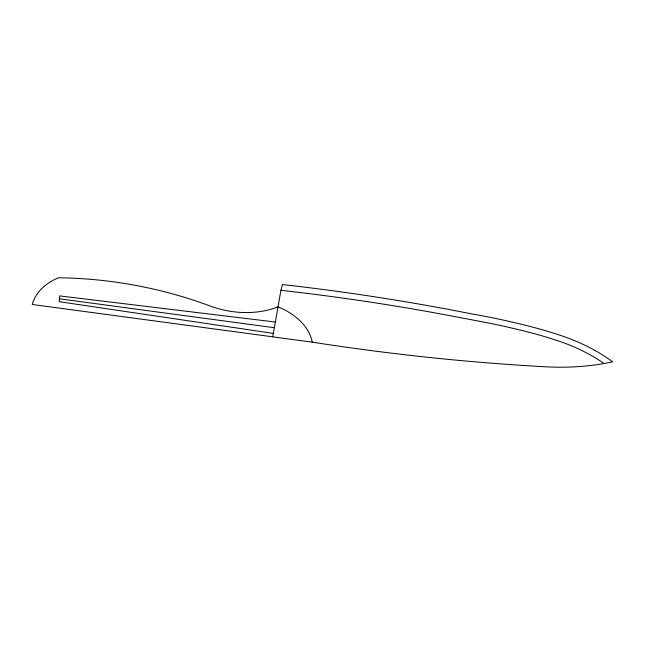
<?xml version="1.0" encoding="UTF-8"?>
<svg xmlns="http://www.w3.org/2000/svg" width="645" height="645" viewBox="0 0 645 645"><rect width="100%" height="100%" fill="white"/><g stroke="black" fill="none" stroke-linecap="round" stroke-linejoin="round"><path stroke-width="0.97" d="M272.722 336.835L280.93 290.282L282.445 284.55A1586.708 1096.226 10.9 0 1 457.152 311.043L471.624 313.881A519.926 359.209 10.9 0 1 527.175 325.725L535.592 327.902A306.343 211.649 10.9 0 1 562.585 336.11A146.189 100.999 10.9 0 1 612.75 361.869L601.858 363.917A199.24 137.651 10.9 0 1 544.525 366.739A1647.411 1138.167 10.9 0 1 312.228 342.148L32.25 304.48A66.782 46.142 10.9 0 1 58.485 277.802A313.994 216.93 10.9 0 1 210.141 306.012A72.869 50.342 10.9 0 0 278.003 306.859A57.76 39.901 10.9 0 1 312.228 342.148M275.326 322.032L59.638 295.91L59.155 301.683L273.327 333.401M59.396 298.796L274.327 327.716M280.93 290.282L282.236 290.468A1578.46 1090.526 10.9 0 1 456.055 316.824L475.736 320.581A511.412 353.323 10.9 0 1 525.369 331.345L533.609 333.481A297.401 205.473 10.9 0 1 559.804 341.439A137.764 95.178 10.9 0 1 601.858 362.038L603.994 363.538"/></g></svg>
